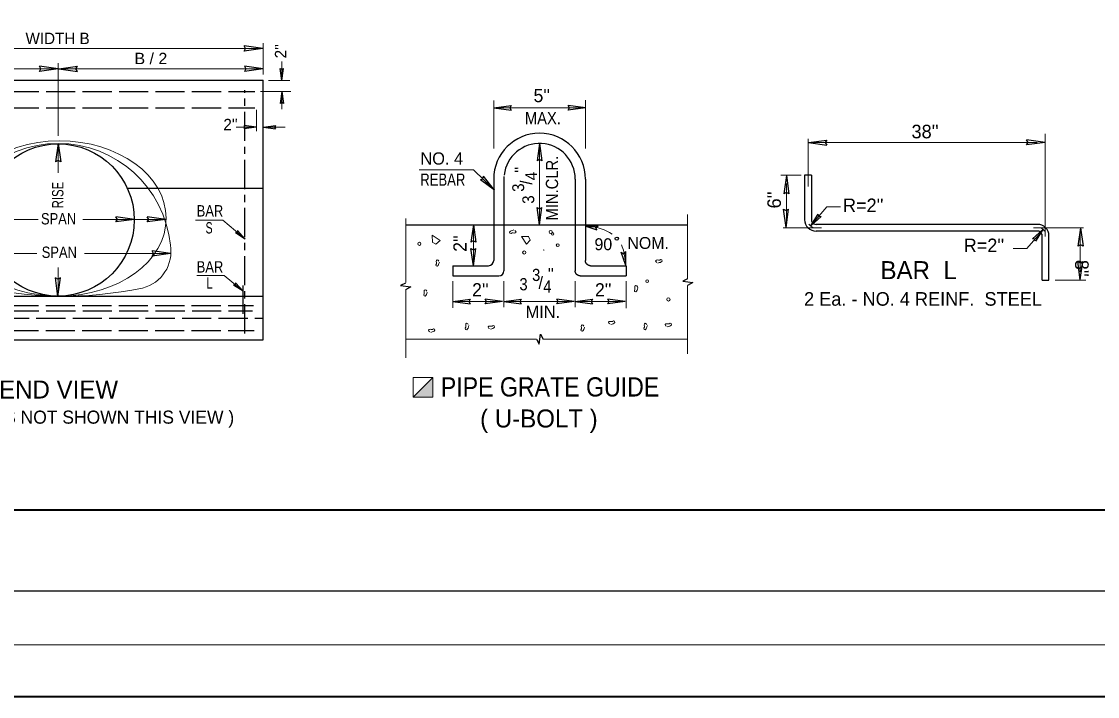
# Model space of a CAD drawing. Extents: x -48 to 552, y -178 to 186.
# Drawn here: x 354 to 453.6, y -178 to -115.5 of the extents above; entities that cross this region are included whole.
import ezdxf

# ---------------------------------------------------------------- set-up
doc = ezdxf.new("R2010")
doc.units = 0
doc.header["$LTSCALE"] = 0.45
doc.linetypes.add('LONG_DASH_SHORT_DASH', pattern=[9.9, 6, -1.2, 1.5, -1.2])
doc.linetypes.add('LONG_DASHED', pattern=[7.5, 6, -1.5])
for name, color, linetype, lineweight in [('1', 7, 'Continuous', 25), ('14', 7, 'Continuous', 35), ('15', 7, 'Continuous', 13)]:
    doc.layers.add(name, color=color, linetype=linetype, lineweight=lineweight)

msp = doc.modelspace()

# ---------------------------------------------------------------- hatches: boundary and pattern name
at = {"layer": '1'}
msp.add_hatch(color=256, dxfattribs=at).paths.add_polyline_path([(390.2649, -150.2952), (392.077, -148.4835), (392.077, -150.2952)])

# ---------------------------------------------------------------- linework, layer by layer
at = {"layer": '1', "lineweight": 13}
for p, q in [((376.3777, -120.4192), (376.3777, -117.52)), ((338.4614, -118.0288), (376.3777, -118.0288)), ((357.3735, -126.1125), (357.3735, -119.3885)), ((378.0853, -120.9739), (378.0853, -119.2223)), ((338.4614, -119.9056), (357.3735, -119.9056)), ((376.3777, -119.9056), (356.8812, -119.9056)), ((378.8389, -120.9739), (376.8656, -120.9739)), ((378.927, -121.9992), (376.1045, -121.9992)), ((378.0853, -123.6393), (378.0853, -121.9992)), ((375.7627, -125.6577), (375.7627, -123.685)), ((373.8785, -125.3121), (375.7212, -125.3121)), ((376.3924, -125.3121), (378.3962, -125.3121)), ((426.8462, -130.7993), (426.8462, -126.3825)), ((448.7862, -135.4075), (448.7862, -125.9056)), ((357.3735, -129.5152), (357.3735, -127.0385)), ((426.951, -126.71), (448.0439, -126.71)), ((424.312, -129.7558), (426.1683, -129.7558)), ((424.8162, -134.036), (424.8162, -130.5238)), ((415.6664, -139.3293), (415.6664, -133.3868)), ((355.5274, -133.8448), (347.872, -133.8448)), ((367.1928, -133.8448), (359.6793, -133.8448)), ((389.5741, -139.6906), (389.5741, -133.7481)), ((424.5085, -134.6131), (428.0707, -134.6131)), ((452.3307, -134.6081), (447.7035, -134.6081)), ((452.0231, -135.1852), (452.0231, -138.6975)), ((348.0503, -136.9792), (355.4128, -136.9792)), ((367.6572, -136.9792), (359.8228, -136.9792)), ((357.3735, -140.9304), (357.3735, -138.2793)), ((452.5272, -139.4654), (449.6907, -139.4654)), ((389.5741, -146.6368), (389.5741, -140.3038)), ((415.6664, -146.2756), (415.6664, -139.9425)), ((401.6903, -144.9221), (389.5741, -144.9221)), ((402.3018, -144.9221), (415.6664, -144.9221)), ((187.0174, -173.215), (546.9907, -173.215))]:
    msp.add_line(p, q, dxfattribs=at)
at = {"layer": '1'}
for p, q in [((376.3316, -118.0258), (374.607, -117.7885)), ((376.3316, -118.0258), (374.607, -118.2629)), ((357.3735, -119.9047), (355.6487, -119.6672)), ((357.3735, -119.9047), (355.6487, -120.1417)), ((357.4393, -119.9047), (359.1647, -119.6672)), ((357.4393, -119.9047), (359.1647, -120.1417)), ((376.357, -119.906), (374.6324, -119.6692)), ((376.357, -119.906), (374.6324, -120.1433)), ((378.0857, -120.9735), (377.9331, -119.8627)), ((378.0857, -120.9735), (378.2385, -119.8627)), ((338.4832, -120.9506), (376.3768, -120.9506)), ((376.3768, -144.9979), (376.3768, -120.9506)), ((378.0845, -121.9992), (377.9323, -123.1102)), ((378.0845, -121.9992), (378.2372, -123.1102)), ((397.7152, -123.5048), (399.3216, -123.2842)), ((397.7152, -123.5048), (399.3216, -123.7254)), ((406.2043, -123.5037), (404.5981, -123.2827)), ((406.2043, -123.5037), (404.5981, -123.7239)), ((375.7212, -125.3117), (374.6099, -125.1592)), ((375.7212, -125.3117), (374.6099, -125.4643)), ((376.3924, -125.3129), (377.5035, -125.1602)), ((376.3924, -125.3129), (377.5035, -125.4652)), ((426.8468, -126.7308), (428.5497, -126.4968)), ((448.7652, -126.7104), (447.0623, -126.4764)), ((357.3839, -126.7997), (357.1468, -128.5242)), ((357.3839, -126.7997), (357.621, -128.5242)), ((401.9589, -126.8058), (401.7382, -128.4125)), ((401.9589, -126.8058), (402.1793, -128.4125)), ((426.8468, -126.7308), (428.5497, -126.9647)), ((448.7652, -126.7104), (447.0623, -126.9443)), ((397.7814, -131.1287), (396.4747, -130.1675)), ((397.7814, -131.1287), (396.7824, -129.851)), ((424.8153, -129.7829), (424.5814, -131.4858)), ((424.8153, -129.7829), (425.0493, -131.4858)), ((426.5062, -129.7521), (426.5062, -133.8639)), ((427.1295, -129.7521), (426.5062, -129.7521)), ((427.1295, -129.7521), (427.1295, -133.8642)), ((376.3768, -130.9847), (363.8091, -130.9847)), ((401.9603, -134.3522), (401.7399, -132.7458)), ((401.9603, -134.3522), (402.181, -132.7458)), ((424.7908, -134.5996), (424.5568, -132.8967)), ((424.7908, -134.5996), (425.0247, -132.8967)), ((427.0639, -134.4393), (427.7616, -133.3552)), ((364.4568, -133.8379), (362.7324, -133.6008)), ((364.4568, -133.8379), (362.7324, -134.075)), ((367.3553, -133.8379), (365.631, -133.6008)), ((367.3553, -133.8379), (365.631, -134.075)), ((395.8274, -134.3527), (395.6066, -135.9593)), ((395.8274, -134.3527), (396.0477, -135.9593)), ((427.0639, -134.4393), (428.0281, -133.5835)), ((448.0648, -134.2989), (427.5678, -134.2989)), ((374.7078, -135.6635), (373.7966, -135.0942)), ((374.7078, -135.6635), (373.9841, -134.8696)), ((448.0648, -134.9222), (427.5716, -134.9222)), ((448.5707, -134.7818), (447.6066, -135.6377)), ((448.5707, -134.7818), (447.8731, -135.866)), ((448.5052, -139.4692), (448.5052, -135.3571)), ((449.1285, -139.4692), (449.1285, -135.3572)), ((452.0485, -134.6217), (451.8145, -136.3246)), ((452.0485, -134.6217), (452.2824, -136.3246)), ((367.7999, -136.9902), (366.0756, -136.7531)), ((367.7999, -136.9902), (366.0756, -137.2272)), ((395.8285, -138.1254), (395.6082, -136.5192)), ((395.8285, -138.1254), (396.0491, -136.5192)), ((452.0239, -139.4383), (451.7899, -137.7354)), ((452.0239, -139.4383), (452.2578, -137.7354)), ((357.366, -140.9592), (357.1289, -139.2347)), ((357.366, -140.9592), (357.6031, -139.2347)), ((448.5052, -139.4692), (449.1285, -139.4692)), ((374.5166, -140.4913), (373.6053, -139.9218)), ((374.5166, -140.4913), (373.7928, -139.6972)), ((338.4832, -140.9564), (376.3768, -140.9564)), ((393.9416, -141.4285), (395.5482, -141.2077)), ((393.9416, -141.4285), (395.5482, -141.6489)), ((398.5352, -141.4271), (396.9285, -141.206)), ((398.5352, -141.4271), (396.9285, -141.6477)), ((398.6585, -141.4285), (400.2652, -141.2077)), ((398.6585, -141.4285), (400.2652, -141.6489)), ((405.1691, -141.4271), (403.5627, -141.206)), ((405.1691, -141.4271), (403.5627, -141.6477)), ((405.2618, -141.4285), (406.8685, -141.2077)), ((405.2618, -141.4285), (406.8685, -141.6489)), ((409.8831, -141.4271), (408.277, -141.206)), ((409.8831, -141.4271), (408.277, -141.6477)), ((338.4832, -144.9979), (376.3768, -144.9979)), ((202.0166, -168.215), (546.9907, -168.215))]:
    msp.add_line(p, q, dxfattribs=at)
at = {"layer": '1', "linetype": 'LONG_DASHED'}
for p, q in [((339.3939, -122.0147), (375.5972, -122.0147)), ((339.3939, -123.5052), (375.5972, -123.5052)), ((339.3662, -141.7972), (375.4745, -141.7972)), ((339.4024, -142.3154), (375.3656, -142.3154)), ((338.4832, -142.9735), (376.3768, -142.9735)), ((339.362, -144.1285), (375.5172, -144.1285))]:
    msp.add_line(p, q, dxfattribs=at)
at = {"layer": '1', "linetype": 'LONG_DASH_SHORT_DASH'}
for p, q in [((374.657, -144.39), (374.657, -121.8668)), ((374.5078, -142.5896), (374.5078, -139.9706))]:
    msp.add_line(p, q, dxfattribs=at)
at = {"layer": '1', "lineweight": 40}
msp.add_line((217.0149, -160.7158), (541.9907, -160.7158), dxfattribs=at)
at = {"layer": '1', "lineweight": 35}
msp.add_lwpolyline([(551.9937, 92.1869), (182.2495, 92.1869), (182.2495, -177.99), (551.9937, -177.99)], close=True, dxfattribs=at)
at = {"layer": '1'}
for points in [[(374.607, -118.2629), (374.7403, -118.0229), (374.607, -117.7885)], [(355.6487, -120.1417), (355.7816, -119.9022), (355.6487, -119.6672)], [(359.1647, -120.1417), (359.031, -119.9022), (359.1647, -119.6672)], [(374.6324, -119.6692), (374.7656, -119.9092), (374.6324, -120.1433)], [(377.9331, -119.8627), (378.0874, -119.9485), (378.2385, -119.8627)], [(378.2372, -123.1102), (378.0828, -123.0246), (377.9323, -123.1102)], [(399.3216, -123.2842), (399.1972, -123.5071), (399.3216, -123.7254)], [(404.5981, -123.7239), (404.7224, -123.5008), (404.5981, -123.2827)], [(374.6099, -125.4643), (374.6962, -125.31), (374.6099, -125.1592)], [(377.5035, -125.1602), (377.4174, -125.3146), (377.5035, -125.4652)], [(428.5497, -126.4968), (428.4181, -126.7333), (428.5497, -126.9647)], [(447.0623, -126.9443), (447.1939, -126.7079), (447.0623, -126.4764)], [(357.621, -128.5242), (357.3818, -128.3914), (357.1468, -128.5242)], [(402.1793, -128.4125), (401.9566, -128.2885), (401.7382, -128.4125)], [(396.4747, -130.1675), (396.7195, -130.0943), (396.7824, -129.851)], [(425.0493, -131.4858), (424.8128, -131.3542), (424.5814, -131.4858)], [(401.7399, -132.7458), (401.9631, -132.8697), (402.181, -132.7458)], [(424.5568, -132.8967), (424.7933, -133.0283), (425.0247, -132.8967)], [(427.7616, -133.3552), (427.832, -133.5456), (428.0281, -133.5835)], [(362.7324, -134.075), (362.8652, -133.8358), (362.7324, -133.6008)], [(365.631, -134.075), (365.7637, -133.8358), (365.631, -133.6008)], [(373.9841, -134.8696), (373.9527, -135.0358), (373.7966, -135.0942)], [(396.0477, -135.9593), (395.8249, -135.8352), (395.6066, -135.9593)], [(447.8731, -135.866), (447.8027, -135.6756), (447.6066, -135.6377)], [(452.2824, -136.3246), (452.046, -136.1929), (451.8145, -136.3246)], [(366.0756, -137.2272), (366.2082, -136.9881), (366.0756, -136.7531)], [(395.6082, -136.5192), (395.8314, -136.6433), (396.0491, -136.5192)], [(451.7899, -137.7354), (452.0264, -137.8671), (452.2578, -137.7354)], [(357.6031, -139.2347), (357.3639, -139.3675), (357.1289, -139.2347)], [(415.6664, -139.3293), (415.2208, -139.5406), (416.1635, -139.6792), (415.6664, -139.9425)], [(373.7928, -139.6972), (373.7614, -139.8635), (373.6053, -139.9218)], [(389.5299, -139.7422), (389.0843, -139.9535), (390.027, -140.0921), (389.5299, -140.3554)], [(395.5482, -141.2077), (395.4241, -141.4308), (395.5482, -141.6489)], [(396.9285, -141.6477), (397.0528, -141.4246), (396.9285, -141.206)], [(400.2652, -141.2077), (400.1407, -141.4308), (400.2652, -141.6489)], [(403.5627, -141.6477), (403.687, -141.4246), (403.5627, -141.206)], [(406.8685, -141.2077), (406.7441, -141.4308), (406.8685, -141.6489)], [(408.277, -141.6477), (408.4014, -141.4246), (408.277, -141.206)], [(401.6903, -144.9221), (401.9164, -145.3988), (402.0549, -144.456), (402.3018, -144.9221)]]:
    msp.add_lwpolyline(points, dxfattribs=at)
at = {"layer": '1', "lineweight": 13}
for points in [[(427.2981, -134.1543), (428.5553, -132.6867), (429.8124, -132.6867)], [(374.3895, -135.3868), (372.631, -133.9202), (370.0908, -133.9202)], [(392.0397, -135.9904), (392.026, -135.3108), (392.7474, -135.7827), (392.3589, -136.1158), (392.0814, -135.9764)], [(399.5739, -134.8135), (399.4491, -134.855), (399.3381, -134.8833), (399.2549, -134.9385), (399.1856, -135.0075), (399.2135, -135.1183), (399.3245, -135.1467), (399.4077, -135.0908), (399.5182, -135.0908), (399.6157, -135.1047), (399.7127, -135.0908), (399.7818, -135.0218), (399.7406, -134.9243), (399.6572, -134.8689)], [(400.9706, -135.4327), (400.2908, -135.4196), (400.7627, -136.141), (401.0952, -135.7518), (400.9566, -135.4746)], [(448.3366, -135.0668), (447.0793, -136.5346), (445.8222, -136.5346)], [(402.2868, -136.6477), (402.3687, -136.6964), (402.3723, -136.6962)], [(392.6848, -137.781), (392.6431, -137.9058), (392.6153, -138.0167), (392.5599, -138.1002), (392.4902, -138.1696), (392.3798, -138.1417), (392.3518, -138.0308), (392.4068, -137.9475), (392.4068, -137.8367), (392.3931, -137.7392), (392.4068, -137.6422), (392.4762, -137.5733), (392.5732, -137.6147), (392.6295, -137.6975)], [(412.9156, -137.8831), (413.0406, -137.8418), (413.1514, -137.8139), (413.2345, -137.7587), (413.3037, -137.6892), (413.2762, -137.5781), (413.1652, -137.5504), (413.0818, -137.6058), (412.9714, -137.6058), (412.8739, -137.5921), (412.777, -137.6058), (412.7074, -137.6754), (412.7487, -137.7727), (412.832, -137.8277)], [(374.517, -140.491), (372.7585, -139.0243), (370.2183, -139.0243)], [(391.5639, -140.5629), (391.5222, -140.6877), (391.4945, -140.7985), (391.4391, -140.8821), (391.3693, -140.9514), (391.2589, -140.9235), (391.231, -140.8127), (391.286, -140.7293), (391.286, -140.6185), (391.2722, -140.521), (391.286, -140.4242), (391.3553, -140.3552), (391.4524, -140.3967), (391.5087, -140.4793)], [(411.0685, -140.1592), (411.0268, -140.2839), (410.9991, -140.3947), (410.9437, -140.4783), (410.8739, -140.5477), (410.7635, -140.5197), (410.7356, -140.4089), (410.7906, -140.3256), (410.7906, -140.2148), (410.7768, -140.1172), (410.7906, -140.0204), (410.8599, -139.9514), (410.957, -139.9929), (411.0132, -140.0756)], [(411.0168, -140.0772), (411.0649, -140.1592), (411.0648, -140.1631)], [(395.416, -143.656), (395.3743, -143.7808), (395.3466, -143.8917), (395.2912, -143.9752), (395.2214, -144.0446), (395.111, -144.0167), (395.0831, -143.9058), (395.1381, -143.8225), (395.1381, -143.7117), (395.1243, -143.6142), (395.1381, -143.5172), (395.2074, -143.4483), (395.3045, -143.4897), (395.3607, -143.5725)], [(408.5477, -143.5654), (408.6727, -143.5242), (408.7835, -143.4964), (408.8664, -143.441), (408.9357, -143.3714), (408.9081, -143.2606), (408.797, -143.2327), (408.7139, -143.2883), (408.6035, -143.2883), (408.506, -143.2743), (408.4089, -143.2883), (408.3395, -143.3579), (408.3807, -143.455), (408.4641, -143.5102)], [(411.942, -143.656), (411.9003, -143.7808), (411.8727, -143.8917), (411.8173, -143.9752), (411.7474, -144.0446), (411.637, -144.0167), (411.6091, -143.9058), (411.6641, -143.8225), (411.6641, -143.7117), (411.6503, -143.6142), (411.6641, -143.5172), (411.7335, -143.4483), (411.8307, -143.4897), (411.8868, -143.5725)], [(413.7895, -143.7839), (413.9145, -143.7427), (414.0253, -143.7148), (414.1085, -143.6596), (414.1777, -143.59), (414.1502, -143.4789), (414.0391, -143.4512), (413.9557, -143.5067), (413.8453, -143.5067), (413.7478, -143.4929), (413.651, -143.5067), (413.5814, -143.5762), (413.6227, -143.6733), (413.706, -143.7285)], [(391.8757, -144.2939), (392.0007, -144.2527), (392.1116, -144.2248), (392.1947, -144.1696), (392.2639, -144.1), (392.2364, -143.9889), (392.1253, -143.9613), (392.042, -144.0167), (391.9316, -144.0167), (391.8341, -144.0029), (391.7372, -144.0167), (391.6677, -144.0863), (391.7089, -144.1833), (391.7924, -144.2385)], [(397.4089, -144.0025), (397.5339, -143.9613), (397.6447, -143.9335), (397.7278, -143.8781), (397.797, -143.8085), (397.7695, -143.6977), (397.6585, -143.6697), (397.5752, -143.7254), (397.4647, -143.7254), (397.3673, -143.7114), (397.2703, -143.7254), (397.2007, -143.795), (397.242, -143.8921), (397.3256, -143.9471)], [(406.1178, -143.8017), (406.0764, -143.9264), (406.0485, -144.0373), (405.9931, -144.121), (405.9232, -144.1904), (405.8128, -144.1625), (405.7849, -144.0517), (405.8402, -143.9681), (405.8402, -143.8572), (405.8262, -143.7597), (405.8402, -143.6629), (405.9095, -143.5942), (406.0066, -143.6356), (406.0627, -143.7183)]]:
    msp.add_lwpolyline(points, dxfattribs=at)
at = {"layer": '1', "linetype": 'LONG_DASHED', "lineweight": 13}
msp.add_lwpolyline([(390.2649, -150.2952), (392.077, -148.4835), (392.077, -150.2952)], close=True, dxfattribs=at)
at = {"layer": '1', "lineweight": 13}
msp.add_lwpolyline([(390.2649, -150.2952), (392.077, -150.2952), (392.077, -148.4835), (390.2649, -148.4835)], close=True, dxfattribs=at)
at = {"layer": '1'}
msp.add_circle((357.3882, -133.8905), 7.0445, dxfattribs=at)
at = {"layer": '1', "lineweight": 13}
for centre, radius in [((402.9875, -135.0038), 0.1504), ((403.1708, -135.1848), 0.1212), ((390.8268, -136.0976), 0.1453), ((403.6408, -136.2201), 0.1298), ((400.5404, -136.9027), 0.1504), ((411.9247, -139.5474), 0.1298), ((413.8923, -141.2453), 0.1504)]:
    msp.add_circle(centre, radius, dxfattribs=at)
at = {"layer": '1'}
for centre, radius, start, end in [((427.5672, -133.8612), 1.0611, 180.14605, 270.23653), ((427.5672, -133.8612), 0.4377, 180.14605, 216.19213), ((427.5672, -133.8612), 0.4377, 239.61746, 270.23652), ((448.0674, -135.36), 1.0611, 0.14605, 90.23653), ((448.0674, -135.36), 0.4377, 59.61746, 90.23653), ((448.0674, -135.36), 0.4377, 0.14605, 36.19213)]:
    msp.add_arc(centre, radius, start, end, dxfattribs=at)
at = {"layer": '1', "lineweight": 13}
for centre, radius, start, end in [((427.5672, -133.8612), 0.7832, 212.56024, 249.02003), ((448.0674, -135.36), 0.7832, 32.56024, 69.02003), ((364.3416, -136.8111), 3.4872, 284.2096, 9.95085)]:
    msp.add_arc(centre, radius, start, end, dxfattribs=at)
msp.add_ellipse((357.498, -133.7556), major_axis=(9.8887, 0.0208), ratio=0.726476, dxfattribs=at)
at = {"layer": '15'}
for p, q in [((397.7147, -122.8454), (397.7147, -127.2772)), ((397.7147, -123.5039), (406.2049, -123.5039)), ((406.2049, -122.7896), (406.2049, -127.2772)), ((401.9599, -126.8056), (401.9599, -134.3525)), ((395.8281, -138.1258), (395.8281, -134.3525)), ((393.9414, -139.5408), (393.9414, -142.015)), ((398.6583, -139.5408), (398.6583, -141.97)), ((405.2616, -139.5408), (405.2616, -141.97)), ((409.9783, -139.5408), (409.9783, -142.0598)), ((393.9414, -141.4275), (398.5353, -141.4275)), ((405.1697, -141.4275), (398.6583, -141.4275)), ((409.8843, -141.4275), (405.2616, -141.4275))]:
    msp.add_line(p, q, dxfattribs=at)
at = {"layer": '15', "lineweight": 25}
for p, q in [((397.7147, -130.1075), (397.7147, -137.6542)), ((398.6583, -129.8631), (398.6583, -138.5975)), ((405.2616, -130.1075), (405.2616, -138.5975)), ((406.2049, -130.1075), (406.2049, -137.6542)), ((389.5741, -134.3525), (415.6664, -134.3525)), ((406.2352, -134.4554), (407.3897, -134.4325)), ((406.2352, -134.4554), (407.2491, -134.8075)), ((409.9431, -138.1052), (409.502, -136.8858)), ((409.9431, -138.0938), (409.9564, -136.8054)), ((393.9414, -138.1258), (397.2432, -138.1258)), ((393.9414, -138.1258), (393.9414, -139.0692)), ((406.6766, -138.1258), (409.9783, -138.1258)), ((409.9783, -138.1258), (409.9783, -139.0692)), ((393.9414, -139.0692), (398.1864, -139.0692)), ((405.7332, -139.0692), (409.9783, -139.0692))]:
    msp.add_line(p, q, dxfattribs=at)
at = {"layer": '15'}
msp.add_lwpolyline([(397.7812, -131.1292), (395.8377, -129.2425), (390.8064, -129.2425)], dxfattribs=at)
at = {"layer": '15', "lineweight": 25}
for points in [[(407.2528, -134.8064), (407.1585, -134.5906), (407.3878, -134.4423)], [(409.502, -136.8858), (409.8016, -137.0442), (409.9564, -136.8054)], [(406.6766, -138.1258), (406.6647, -138.1254), (406.6533, -138.1252), (406.642, -138.1248), (406.6302, -138.1233), (406.6187, -138.1223), (406.6072, -138.1206), (406.5958, -138.1185), (406.5841, -138.1167), (406.5732, -138.1142), (406.562, -138.1118), (406.5507, -138.1087), (406.5395, -138.1054), (406.5285, -138.1021), (406.5178, -138.0985), (406.5068, -138.0942), (406.496, -138.0896), (406.4852, -138.0854), (406.4752, -138.0806), (406.4645, -138.0752), (406.4541, -138.0702), (406.4441, -138.0648), (406.4339, -138.0583), (406.4241, -138.0529), (406.4145, -138.0464), (406.4047, -138.0396), (406.3956, -138.0331), (406.3862, -138.0258), (406.3768, -138.0185), (406.3685, -138.011), (406.3595, -138.0033), (406.3516, -137.9956), (406.3427, -137.9875), (406.3349, -137.9793), (406.3268, -137.971), (406.3191, -137.9622), (406.312, -137.9531), (406.3049, -137.9443), (406.2977, -137.935), (406.2906, -137.9256), (406.2845, -137.9162), (406.2783, -137.9062), (406.2716, -137.8967), (406.2662, -137.8867), (406.2606, -137.8768), (406.2552, -137.8663), (406.2502, -137.8558), (406.2452, -137.8452), (406.2403, -137.8346), (406.2368, -137.8235), (406.2324, -137.8131), (406.2287, -137.8021), (406.2252, -137.791), (406.2216, -137.78), (406.2189, -137.7687), (406.2164, -137.7577), (406.2137, -137.7463), (406.2116, -137.7347), (406.2097, -137.7235), (406.2082, -137.7117), (406.207, -137.7006), (406.2057, -137.6887), (406.2049, -137.6542)], [(405.7332, -139.0692), (405.7214, -139.0689), (405.7097, -139.0687), (405.6987, -139.0681), (405.687, -139.0667), (405.6753, -139.0658), (405.6639, -139.0639), (405.6527, -139.0621), (405.6407, -139.06), (405.6298, -139.0577), (405.6187, -139.0552), (405.6074, -139.0518), (405.5964, -139.0489), (405.5853, -139.0454), (405.5745, -139.0421), (405.5635, -139.0377), (405.5528, -139.0329), (405.542, -139.0285), (405.5316, -139.0238), (405.5214, -139.0187), (405.5107, -139.0135), (405.5007, -139.0081), (405.4906, -139.0018), (405.4806, -138.996), (405.4712, -138.99), (405.4614, -138.9829), (405.452, -138.9762), (405.4428, -138.9692), (405.4335, -138.9621), (405.4252, -138.9543), (405.4164, -138.9468), (405.4083, -138.9389), (405.3995, -138.9308), (405.3916, -138.9229), (405.3837, -138.9143), (405.3757, -138.9056), (405.3689, -138.8964), (405.3614, -138.8877), (405.3543, -138.8783), (405.3472, -138.8692), (405.3412, -138.8593), (405.3347, -138.8498), (405.3282, -138.84), (405.3228, -138.8302), (405.3173, -138.82), (405.3116, -138.8096), (405.3066, -138.7989), (405.302, -138.7885), (405.2972, -138.7781), (405.2935, -138.7671), (405.2891, -138.7564), (405.2853, -138.7456), (405.282, -138.7346), (405.2783, -138.7233), (405.2757, -138.7121), (405.2732, -138.7008), (405.2703, -138.6896), (405.2682, -138.6781), (405.2666, -138.6668), (405.2649, -138.6552), (405.2635, -138.6442), (405.2627, -138.6321), (405.2616, -138.5975)]]:
    msp.add_lwpolyline(points, dxfattribs=at)
msp.add_circle((409.1086, -135.6213), 0.1506, dxfattribs=at)
for centre, radius, start, end in [((401.9598, -130.1075), 4.2451, 0, 179.99996), ((401.9598, -130.1075), 3.3017, 0, 173.49737), ((401.9598, -130.1075), 3.3017, 176.98907, 179.99996), ((397.243, -137.6542), 0.4717, 270, 359.99998), ((398.1864, -138.5976), 0.4717, 270, 359.99998)]:
    msp.add_arc(centre, radius, start, end, dxfattribs=at)
at = {"layer": '15'}
for centre, radius, start, end in [((357.381, -137.2483), 10.4472, 5.71151, 174.19512), ((406.525, -138.2427), 3.723, 54.50185, 90), ((406.1286, -137.6578), 3.723, 1.77147, 22.9321)]:
    msp.add_arc(centre, radius, start, end, dxfattribs=at)
msp.add_ellipse((357.8743, -104.7792), major_axis=(0, 36.1651), ratio=0.997664, start_param=2.9020189, end_param=3.3459848, dxfattribs=at)

# ---------------------------------------------------------------- texts
at = {"layer": '1'}
for s, height, p in [('WIDTH B', 1.052, (354.3624, -117.6131)), ("2''", 1.052, (372.6828, -125.5831)), ("38''", 1.256, (436.401, -126.3347)), ("R=2''", 1.25, (430.0564, -133.1593)), ("R=2''", 1.25, (441.2331, -136.8656)), ('BAR  L', 1.666, (433.5293, -139.3693)), ('2 Ea. - NO. 4 REINF.  STEEL', 1.256, (426.4506, -141.8262)), ('( PIPE GRATES NOT SHOWN THIS VIEW )', 1.21, (341.6778, -152.7443))]:
    msp.add_text(s, height=height, dxfattribs=at).set_placement(p)
for s, width, p in [(' B / 2', 1.05, (364.0397, -119.4704)), ('SPAN', 0.85, (355.7902, -134.306)), ('BAR', 0.85, (370.2103, -133.5717)), ('S', 0.7, (371.0295, -135.1433)), ('SPAN', 0.85, (355.8612, -137.4048)), ('BAR', 0.85, (370.2135, -138.7587)), ('L', 0.75, (371.1156, -140.2475))]:
    msp.add_text(s, height=1.052, dxfattribs=dict(at, width=width)).set_placement(p)
for s, height, rotation, p in [("2''", 1.052, 90, (378.5023, -118.9333)), ("6''", 1.256, 90, (424.3078, -132.8254)), ("8''", 1.256, 270, (451.5472, -137.5762))]:
    msp.add_text(s, height=height, rotation=rotation, dxfattribs=at).set_placement(p)
at = {"layer": '1', "width": 0.75}
msp.add_text('RISE', height=1.052, rotation=90, dxfattribs=at).set_placement((357.8703, -132.8225))
at = {"layer": '14', "width": 0.9}
msp.add_text('PIPE GRATE GUIDE', height=1.779, dxfattribs=at).set_placement((392.8156, -150.2292))
at = {"layer": '14'}
for s, p in [('END VIEW', (351.9139, -150.4142)), ('( U-BOLT )', (396.452, -153.0956))]:
    msp.add_text(s, height=1.666, dxfattribs=at).set_placement(p)
at = {"layer": '15'}
for s, height, p in [("5''", 1.219, (401.3995, -122.9885)), ('NO. 4', 1.132, (390.9266, -128.766)), ('NOM.', 1.101, (410.0902, -136.5712)), ('90', 1.101, (407.0468, -136.6871)), ("''", 1.101, (402.7224, -139.4302)), ('/', 1.132, (401.8616, -140.2592)), ("2''", 1.219, (395.7132, -140.9592)), ("2''", 1.219, (407.0906, -140.965)), ('MIN.', 1.132, (400.6695, -142.9571))]:
    msp.add_text(s, height=height, dxfattribs=at).set_placement(p)
for s, width, p in [('MAX.', 0.9, (400.6035, -125.0358)), ('REBAR', 0.8, (390.9133, -130.7262)), ('3', 0.9, (401.267, -139.5427)), ('3', 0.9, (400.0956, -140.405)), ('4', 0.9, (402.3003, -140.6193))]:
    msp.add_text(s, height=1.132, dxfattribs=dict(at, width=width)).set_placement(p)
for s, height, rotation, width, p in [('MIN.CLR.', 1.132, 90, 0.9, (403.6745, -133.9308)), ('4', 1.101, 91.555, 0.95, (401.7439, -130.2039)), ('3', 1.101, 91.555, 0.95, (400.5418, -131.2747)), ('3', 1.101, 91.555, 0.95, (401.4753, -132.38))]:
    msp.add_text(s, height=height, rotation=rotation, dxfattribs=dict(at, width=width)).set_placement(p)
for s, height, rotation, p in [("''", 1.101, 90, (400.7532, -129.5252)), ('/', 1.101, 91.555, (401.2818, -130.6179)), ("2''", 1.219, 90, (395.1978, -136.84))]:
    msp.add_text(s, height=height, rotation=rotation, dxfattribs=at).set_placement(p)

doc.saveas('drawing.dxf')
